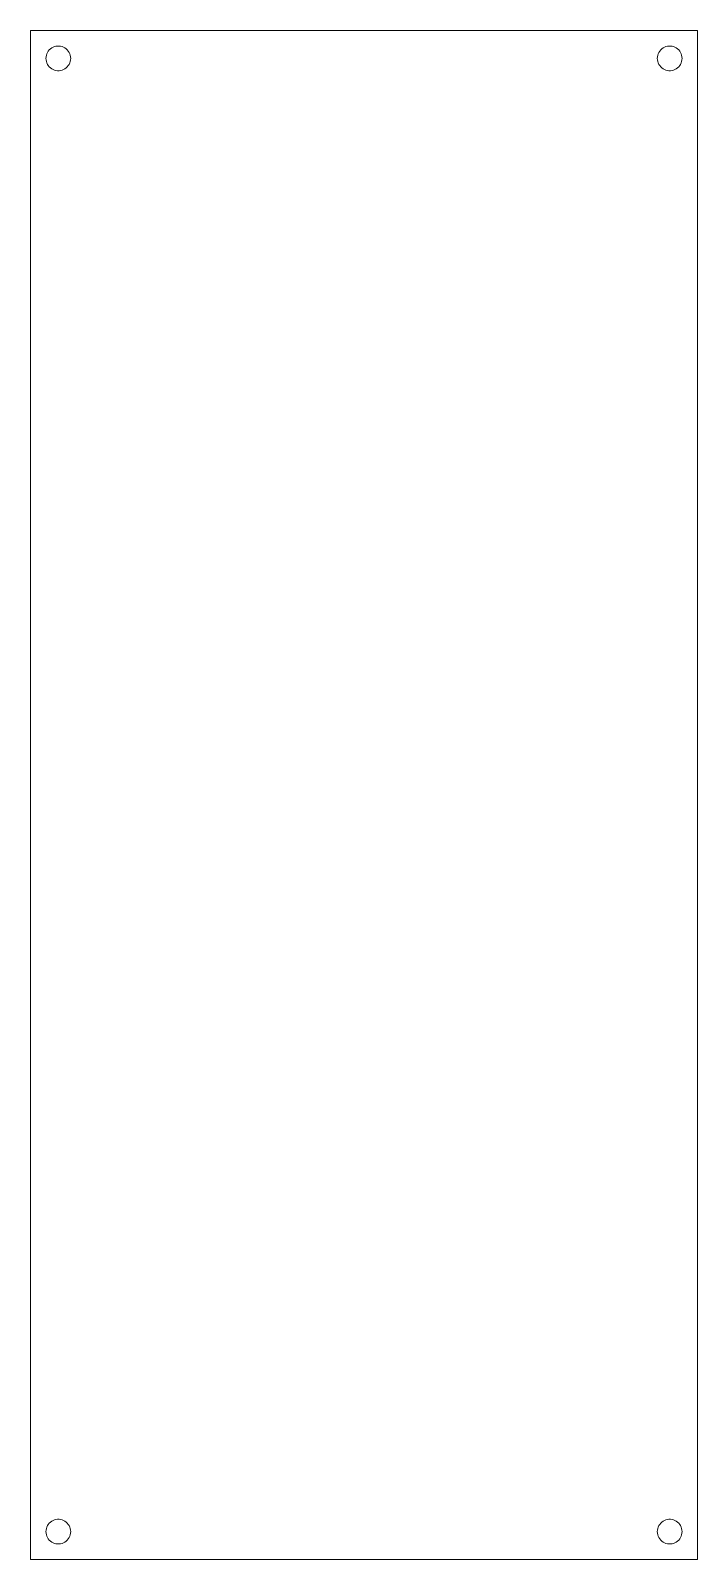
# Model space of a CAD drawing. Header units: millimetres. Extents: x 99 to 160, y -70 to 70.
import ezdxf

# ---------------------------------------------------------------- set-up
doc = ezdxf.new("R2010")
doc.units = ezdxf.units.MM
doc.layers.get('0').update_dxf_attribs({"linetype": 'CONTINUOUS', "lineweight": 0})

msp = doc.modelspace()

# ---------------------------------------------------------------- linework, layer by layer
for p, q in [((99.05, -69.85), (99.05, 69.85)), ((99.05, 69.85), (160.05, 69.85)), ((160.05, 69.85), (160.05, -69.85)), ((100.46, 67.31), (100.469, 67.452)), ((100.469, 67.168), (100.46, 67.31)), ((100.469, 67.452), (100.495, 67.591)), ((100.495, 67.029), (100.469, 67.168)), ((100.495, 67.591), (100.539, 67.726)), ((100.539, 67.726), (100.6, 67.855)), ((100.6, 67.855), (100.676, 67.974)), ((100.676, 67.974), (100.766, 68.084)), ((100.766, 68.084), (100.87, 68.181)), ((100.87, 68.181), (100.984, 68.264)), ((100.984, 68.264), (101.109, 68.333)), ((101.109, 68.333), (101.241, 68.385)), ((101.241, 68.385), (101.378, 68.42)), ((101.378, 68.42), (101.519, 68.438)), ((101.519, 68.438), (101.661, 68.438)), ((101.661, 68.438), (101.802, 68.42)), ((101.802, 68.42), (101.939, 68.385)), ((101.939, 68.385), (102.071, 68.333)), ((102.071, 68.333), (102.196, 68.264)), ((102.196, 68.264), (102.31, 68.181)), ((102.31, 68.181), (102.414, 68.084)), ((102.414, 68.084), (102.504, 67.974)), ((102.504, 67.974), (102.58, 67.855)), ((102.58, 67.855), (102.641, 67.726)), ((102.641, 67.726), (102.685, 67.591)), ((102.685, 67.591), (102.711, 67.452)), ((102.711, 67.168), (102.685, 67.029)), ((102.711, 67.452), (102.72, 67.31)), ((102.72, 67.31), (102.711, 67.168)), ((156.38, 67.31), (156.389, 67.452)), ((156.389, 67.168), (156.38, 67.31)), ((156.389, 67.452), (156.415, 67.591)), ((156.415, 67.029), (156.389, 67.168)), ((156.415, 67.591), (156.459, 67.726)), ((156.459, 67.726), (156.52, 67.855)), ((156.52, 67.855), (156.596, 67.974)), ((156.596, 67.974), (156.686, 68.084)), ((156.686, 68.084), (156.79, 68.181)), ((156.79, 68.181), (156.904, 68.264)), ((156.904, 68.264), (157.029, 68.333)), ((157.029, 68.333), (157.161, 68.385)), ((157.161, 68.385), (157.298, 68.42)), ((157.298, 68.42), (157.439, 68.438)), ((157.439, 68.438), (157.581, 68.438)), ((157.581, 68.438), (157.722, 68.42)), ((157.722, 68.42), (157.859, 68.385)), ((157.859, 68.385), (157.991, 68.333)), ((157.991, 68.333), (158.116, 68.264)), ((158.116, 68.264), (158.23, 68.181)), ((158.23, 68.181), (158.334, 68.084)), ((158.334, 68.084), (158.424, 67.974)), ((158.424, 67.974), (158.5, 67.855)), ((158.5, 67.855), (158.561, 67.726)), ((158.561, 67.726), (158.605, 67.591)), ((158.605, 67.591), (158.631, 67.452)), ((158.631, 67.168), (158.605, 67.029)), ((158.631, 67.452), (158.64, 67.31)), ((158.64, 67.31), (158.631, 67.168)), ((100.539, 66.894), (100.495, 67.029)), ((100.6, 66.765), (100.539, 66.894)), ((100.676, 66.646), (100.6, 66.765)), ((100.766, 66.536), (100.676, 66.646)), ((100.87, 66.439), (100.766, 66.536)), ((100.984, 66.356), (100.87, 66.439)), ((101.109, 66.287), (100.984, 66.356)), ((101.241, 66.235), (101.109, 66.287)), ((101.378, 66.2), (101.241, 66.235)), ((101.519, 66.182), (101.378, 66.2)), ((101.661, 66.182), (101.519, 66.182)), ((101.802, 66.2), (101.661, 66.182)), ((101.939, 66.235), (101.802, 66.2)), ((102.071, 66.287), (101.939, 66.235)), ((102.196, 66.356), (102.071, 66.287)), ((102.31, 66.439), (102.196, 66.356)), ((102.414, 66.536), (102.31, 66.439)), ((102.504, 66.646), (102.414, 66.536)), ((102.58, 66.765), (102.504, 66.646)), ((102.641, 66.894), (102.58, 66.765)), ((102.685, 67.029), (102.641, 66.894)), ((156.459, 66.894), (156.415, 67.029)), ((156.52, 66.765), (156.459, 66.894)), ((156.596, 66.646), (156.52, 66.765)), ((156.686, 66.536), (156.596, 66.646)), ((156.79, 66.439), (156.686, 66.536)), ((156.904, 66.356), (156.79, 66.439)), ((157.029, 66.287), (156.904, 66.356)), ((157.161, 66.235), (157.029, 66.287)), ((157.298, 66.2), (157.161, 66.235)), ((157.439, 66.182), (157.298, 66.2)), ((157.581, 66.182), (157.439, 66.182)), ((157.722, 66.2), (157.581, 66.182)), ((157.859, 66.235), (157.722, 66.2)), ((157.991, 66.287), (157.859, 66.235)), ((158.116, 66.356), (157.991, 66.287)), ((158.23, 66.439), (158.116, 66.356)), ((158.334, 66.536), (158.23, 66.439)), ((158.424, 66.646), (158.334, 66.536)), ((158.5, 66.765), (158.424, 66.646)), ((158.561, 66.894), (158.5, 66.765)), ((158.605, 67.029), (158.561, 66.894)), ((100.469, -67.168), (100.495, -67.029)), ((100.495, -67.029), (100.539, -66.894)), ((100.539, -66.894), (100.6, -66.765)), ((100.6, -66.765), (100.676, -66.646)), ((100.676, -66.646), (100.766, -66.536)), ((100.766, -66.536), (100.87, -66.439)), ((100.87, -66.439), (100.984, -66.356)), ((100.984, -66.356), (101.109, -66.287)), ((101.109, -66.287), (101.241, -66.235)), ((101.241, -66.235), (101.378, -66.2)), ((101.378, -66.2), (101.519, -66.182)), ((101.519, -66.182), (101.661, -66.182)), ((101.661, -66.182), (101.802, -66.2)), ((101.802, -66.2), (101.939, -66.235)), ((101.939, -66.235), (102.071, -66.287)), ((102.071, -66.287), (102.196, -66.356)), ((102.196, -66.356), (102.31, -66.439)), ((102.31, -66.439), (102.414, -66.536)), ((102.414, -66.536), (102.504, -66.646)), ((102.504, -66.646), (102.58, -66.765)), ((102.58, -66.765), (102.641, -66.894)), ((102.641, -66.894), (102.685, -67.029)), ((102.685, -67.029), (102.711, -67.168)), ((156.389, -67.168), (156.415, -67.029)), ((156.415, -67.029), (156.459, -66.894)), ((156.459, -66.894), (156.52, -66.765)), ((156.52, -66.765), (156.596, -66.646)), ((156.596, -66.646), (156.686, -66.536)), ((156.686, -66.536), (156.79, -66.439)), ((156.79, -66.439), (156.904, -66.356)), ((156.904, -66.356), (157.029, -66.287)), ((157.029, -66.287), (157.161, -66.235)), ((157.161, -66.235), (157.298, -66.2)), ((157.298, -66.2), (157.439, -66.182)), ((157.439, -66.182), (157.581, -66.182)), ((157.581, -66.182), (157.722, -66.2)), ((157.722, -66.2), (157.859, -66.235)), ((157.859, -66.235), (157.991, -66.287)), ((157.991, -66.287), (158.116, -66.356)), ((158.116, -66.356), (158.23, -66.439)), ((158.23, -66.439), (158.334, -66.536)), ((158.334, -66.536), (158.424, -66.646)), ((158.424, -66.646), (158.5, -66.765)), ((158.5, -66.765), (158.561, -66.894)), ((158.561, -66.894), (158.605, -67.029)), ((158.605, -67.029), (158.631, -67.168)), ((100.46, -67.31), (100.469, -67.168)), ((100.469, -67.452), (100.46, -67.31)), ((100.495, -67.591), (100.469, -67.452)), ((100.539, -67.726), (100.495, -67.591)), ((100.6, -67.855), (100.539, -67.726)), ((100.676, -67.974), (100.6, -67.855)), ((100.766, -68.084), (100.676, -67.974)), ((100.87, -68.181), (100.766, -68.084)), ((100.984, -68.264), (100.87, -68.181)), ((101.109, -68.333), (100.984, -68.264)), ((101.241, -68.385), (101.109, -68.333)), ((101.378, -68.42), (101.241, -68.385)), ((101.519, -68.438), (101.378, -68.42)), ((101.661, -68.438), (101.519, -68.438)), ((101.802, -68.42), (101.661, -68.438)), ((101.939, -68.385), (101.802, -68.42)), ((102.071, -68.333), (101.939, -68.385)), ((102.196, -68.264), (102.071, -68.333)), ((102.31, -68.181), (102.196, -68.264)), ((102.414, -68.084), (102.31, -68.181)), ((102.504, -67.974), (102.414, -68.084)), ((102.58, -67.855), (102.504, -67.974)), ((102.641, -67.726), (102.58, -67.855)), ((102.685, -67.591), (102.641, -67.726)), ((102.711, -67.452), (102.685, -67.591)), ((102.711, -67.168), (102.72, -67.31)), ((102.72, -67.31), (102.711, -67.452)), ((156.38, -67.31), (156.389, -67.168)), ((156.389, -67.452), (156.38, -67.31)), ((156.415, -67.591), (156.389, -67.452)), ((156.459, -67.726), (156.415, -67.591)), ((156.52, -67.855), (156.459, -67.726)), ((156.596, -67.974), (156.52, -67.855)), ((156.686, -68.084), (156.596, -67.974)), ((156.79, -68.181), (156.686, -68.084)), ((156.904, -68.264), (156.79, -68.181)), ((157.029, -68.333), (156.904, -68.264)), ((157.161, -68.385), (157.029, -68.333)), ((157.298, -68.42), (157.161, -68.385)), ((157.439, -68.438), (157.298, -68.42)), ((157.581, -68.438), (157.439, -68.438)), ((157.722, -68.42), (157.581, -68.438)), ((157.859, -68.385), (157.722, -68.42)), ((157.991, -68.333), (157.859, -68.385)), ((158.116, -68.264), (157.991, -68.333)), ((158.23, -68.181), (158.116, -68.264)), ((158.334, -68.084), (158.23, -68.181)), ((158.424, -67.974), (158.334, -68.084)), ((158.5, -67.855), (158.424, -67.974)), ((158.561, -67.726), (158.5, -67.855)), ((158.605, -67.591), (158.561, -67.726)), ((158.631, -67.452), (158.605, -67.591)), ((158.631, -67.168), (158.64, -67.31)), ((158.64, -67.31), (158.631, -67.452)), ((160.05, -69.85), (99.05, -69.85))]:
    msp.add_line(p, q)

doc.saveas('drawing.dxf')
